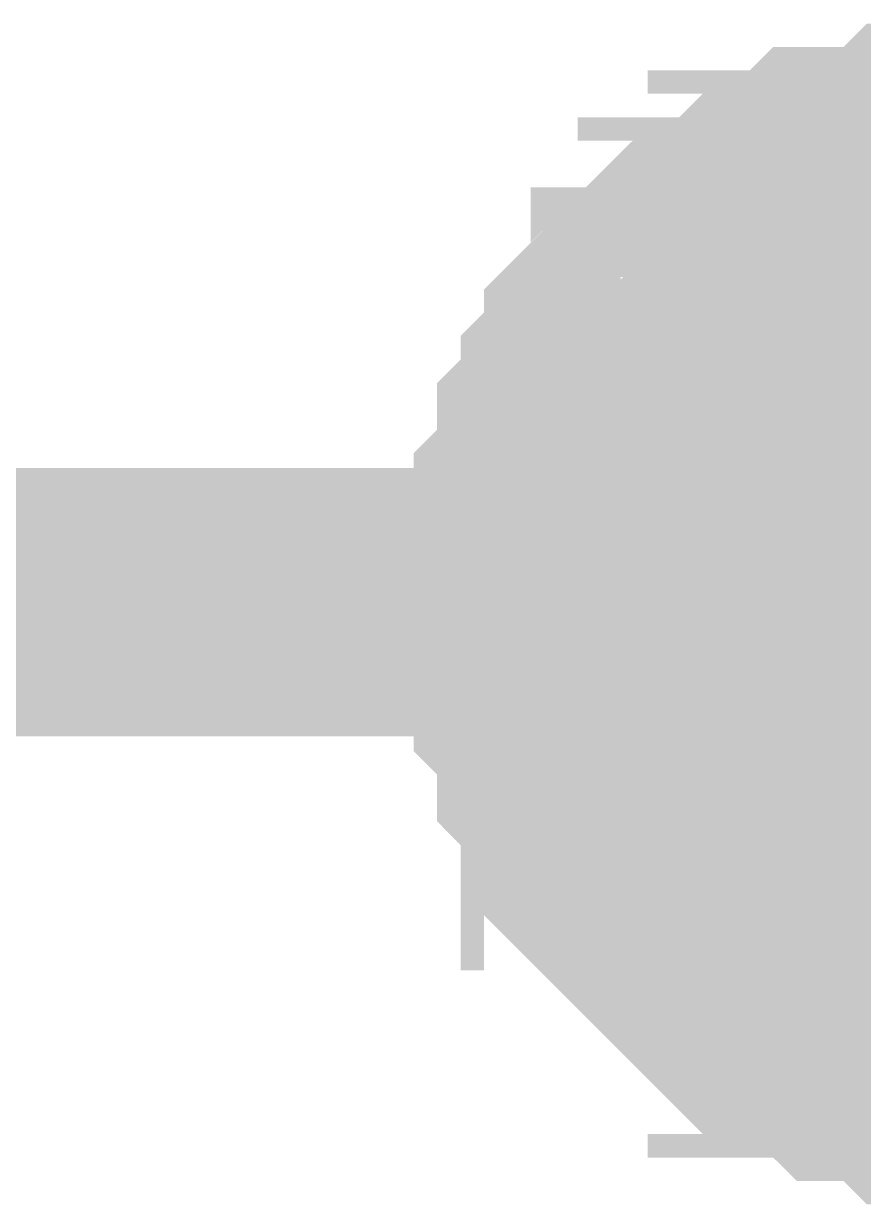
# Model space of a CAD drawing. Header units: inches. Extents: x 0 to 841, y 0 to 594.
# Drawn here: x 676.416 to 677.354, y 401.817 to 403.135 of the extents above; entities that cross this region are included whole.
import ezdxf

# ---------------------------------------------------------------- set-up
doc = ezdxf.new("R2010")
doc.units = ezdxf.units.IN
doc.layers.add('Sheet', color=255, linetype='Continuous')

msp = doc.modelspace()

# ---------------------------------------------------------------- linework, layer by layer
at = {"layer": 'Sheet'}
for points in [[(677.0019, 402.4891, 0.2997, 0.2997, 0), (677.0019, 402.5152, 0.2997, 0.2997, 0), (677.0019, 402.5414, 0.2997, 0.2997, 0), (677.0019, 402.5675, 0.2997, 0.2997, 0), (677.0019, 402.5936, 0.2997, 0.2997, 0), (677.028, 402.6197, 0.2997, 0.2997, 0), (677.028, 402.6459, 0.2997, 0.2997, 0), (677.028, 402.672, 0.2997, 0.2997, 0), (677.0541, 402.6981, 0.2997, 0.2997, 0), (677.0541, 402.6981, 0.2997, 0.2997, 0), (677.0541, 402.7243, 0.2997, 0.2997, 0), (677.0803, 402.7504, 0.2997, 0.2997, 0), (677.0803, 402.7765, 0.2997, 0.2997, 0), (677.1064, 402.8027, 0.2997, 0.2997, 0), (677.1325, 402.8027, 0.2997, 0.2997, 0), (677.1325, 402.8288, 0.2997, 0.2997, 0), (677.1586, 402.8549, 0.2997, 0.2997, 0), (677.1848, 402.8549, 0.2997, 0.2997, 0), (677.1848, 402.881, 0.2997, 0.2997, 0), (677.2109, 402.881, 0.2997, 0.2997, 0), (677.237, 402.9072, 0.2997, 0.2997, 0), (677.2632, 402.9072, 0.2997, 0.2997, 0), (677.2632, 402.9333, 0.2997, 0.2997, 0), (677.2893, 402.9333, 0.2997, 0.2997, 0), (677.3154, 402.9594, 0.2997, 0.2997, 0), (677.3416, 402.9594, 0.2997, 0.2997, 0), (677.3677, 402.9594, 0.2997, 0.2997, 0), (677.3938, 402.9594, 0.2997, 0.2997, 0), (677.42, 402.9856, 0.2997, 0.2997, 0), (677.4461, 402.9856, 0.2997, 0.2997, 0), (677.4722, 402.9856, 0.2997, 0.2997, 0), (677.4984, 402.9856, 0.2997, 0.2997, 0), (677.5245, 402.9856, 0.2997, 0.2997, 0)], [(677.0019, 402.4891, 0.2997, 0.2997, 0), (677.0019, 402.5152, 0.2997, 0.2997, 0), (677.0019, 402.5414, 0.2997, 0.2997, 0), (677.0019, 402.5675, 0.2997, 0.2997, 0), (677.0019, 402.5936, 0.2997, 0.2997, 0), (677.028, 402.6197, 0.2997, 0.2997, 0), (677.028, 402.6459, 0.2997, 0.2997, 0), (677.028, 402.672, 0.2997, 0.2997, 0), (677.0541, 402.6981, 0.2997, 0.2997, 0), (677.0541, 402.6981, 0.2997, 0.2997, 0), (677.0541, 402.7243, 0.2997, 0.2997, 0), (677.0803, 402.7504, 0.2997, 0.2997, 0), (677.0803, 402.7765, 0.2997, 0.2997, 0), (677.1064, 402.8027, 0.2997, 0.2997, 0), (677.1325, 402.8027, 0.2997, 0.2997, 0), (677.1325, 402.8288, 0.2997, 0.2997, 0), (677.1586, 402.8549, 0.2997, 0.2997, 0), (677.1848, 402.8549, 0.2997, 0.2997, 0), (677.1848, 402.881, 0.2997, 0.2997, 0), (677.2109, 402.881, 0.2997, 0.2997, 0), (677.237, 402.9072, 0.2997, 0.2997, 0), (677.2632, 402.9072, 0.2997, 0.2997, 0), (677.2632, 402.9333, 0.2997, 0.2997, 0), (677.2893, 402.9333, 0.2997, 0.2997, 0), (677.3154, 402.9594, 0.2997, 0.2997, 0), (677.3416, 402.9594, 0.2997, 0.2997, 0), (677.3677, 402.9594, 0.2997, 0.2997, 0), (677.3938, 402.9594, 0.2997, 0.2997, 0), (677.42, 402.9856, 0.2997, 0.2997, 0), (677.4461, 402.9856, 0.2997, 0.2997, 0), (677.4722, 402.9856, 0.2997, 0.2997, 0), (677.4984, 402.9856, 0.2997, 0.2997, 0), (677.5245, 402.9856, 0.2997, 0.2997, 0)], [(677.0019, 402.4891, 0.2997, 0.2997, 0), (677.0019, 402.5152, 0.2997, 0.2997, 0), (677.0019, 402.5414, 0.2997, 0.2997, 0), (677.0019, 402.5675, 0.2997, 0.2997, 0), (677.0019, 402.5936, 0.2997, 0.2997, 0), (677.028, 402.6197, 0.2997, 0.2997, 0), (677.028, 402.6459, 0.2997, 0.2997, 0), (677.028, 402.672, 0.2997, 0.2997, 0), (677.0541, 402.6981, 0.2997, 0.2997, 0), (677.0541, 402.6981, 0.2997, 0.2997, 0), (677.0541, 402.7243, 0.2997, 0.2997, 0), (677.0803, 402.7504, 0.2997, 0.2997, 0), (677.0803, 402.7765, 0.2997, 0.2997, 0), (677.1064, 402.8027, 0.2997, 0.2997, 0), (677.1325, 402.8027, 0.2997, 0.2997, 0), (677.1325, 402.8288, 0.2997, 0.2997, 0), (677.1586, 402.8549, 0.2997, 0.2997, 0), (677.1848, 402.8549, 0.2997, 0.2997, 0), (677.1848, 402.881, 0.2997, 0.2997, 0), (677.2109, 402.881, 0.2997, 0.2997, 0), (677.237, 402.9072, 0.2997, 0.2997, 0), (677.2632, 402.9072, 0.2997, 0.2997, 0), (677.2632, 402.9333, 0.2997, 0.2997, 0), (677.2893, 402.9333, 0.2997, 0.2997, 0), (677.3154, 402.9594, 0.2997, 0.2997, 0), (677.3416, 402.9594, 0.2997, 0.2997, 0), (677.3677, 402.9594, 0.2997, 0.2997, 0), (677.3938, 402.9594, 0.2997, 0.2997, 0), (677.42, 402.9856, 0.2997, 0.2997, 0), (677.4461, 402.9856, 0.2997, 0.2997, 0), (677.4722, 402.9856, 0.2997, 0.2997, 0), (677.4984, 402.9856, 0.2997, 0.2997, 0), (677.5245, 402.9856, 0.2997, 0.2997, 0)], [(677.0019, 402.4891, 0.2997, 0.2997, 0), (677.0019, 402.5152, 0.2997, 0.2997, 0), (677.0019, 402.5414, 0.2997, 0.2997, 0), (677.0019, 402.5675, 0.2997, 0.2997, 0), (677.0019, 402.5936, 0.2997, 0.2997, 0), (677.028, 402.6197, 0.2997, 0.2997, 0), (677.028, 402.6459, 0.2997, 0.2997, 0), (677.028, 402.672, 0.2997, 0.2997, 0), (677.0541, 402.6981, 0.2997, 0.2997, 0), (677.0541, 402.6981, 0.2997, 0.2997, 0), (677.0541, 402.7243, 0.2997, 0.2997, 0), (677.0803, 402.7504, 0.2997, 0.2997, 0), (677.0803, 402.7765, 0.2997, 0.2997, 0), (677.1064, 402.8027, 0.2997, 0.2997, 0), (677.1325, 402.8027, 0.2997, 0.2997, 0), (677.1325, 402.8288, 0.2997, 0.2997, 0), (677.1586, 402.8549, 0.2997, 0.2997, 0), (677.1848, 402.8549, 0.2997, 0.2997, 0), (677.1848, 402.881, 0.2997, 0.2997, 0), (677.2109, 402.881, 0.2997, 0.2997, 0), (677.237, 402.9072, 0.2997, 0.2997, 0), (677.2632, 402.9072, 0.2997, 0.2997, 0), (677.2632, 402.9333, 0.2997, 0.2997, 0), (677.2893, 402.9333, 0.2997, 0.2997, 0), (677.3154, 402.9594, 0.2997, 0.2997, 0), (677.3416, 402.9594, 0.2997, 0.2997, 0), (677.3677, 402.9594, 0.2997, 0.2997, 0), (677.3938, 402.9594, 0.2997, 0.2997, 0), (677.42, 402.9856, 0.2997, 0.2997, 0), (677.4461, 402.9856, 0.2997, 0.2997, 0), (677.4722, 402.9856, 0.2997, 0.2997, 0), (677.4984, 402.9856, 0.2997, 0.2997, 0), (677.5245, 402.9856, 0.2997, 0.2997, 0)], [(677.0019, 402.4891, 0.0991, 0.0991, 0), (677.0019, 402.5152, 0.0991, 0.0991, 0), (677.0019, 402.5414, 0.0991, 0.0991, 0), (677.0019, 402.5675, 0.0991, 0.0991, 0), (677.0019, 402.5936, 0.0991, 0.0991, 0), (677.028, 402.6197, 0.0991, 0.0991, 0), (677.028, 402.6459, 0.0991, 0.0991, 0), (677.028, 402.672, 0.0991, 0.0991, 0), (677.0541, 402.6981, 0.0991, 0.0991, 0), (677.0541, 402.6981, 0.0991, 0.0991, 0), (677.0541, 402.7243, 0.0991, 0.0991, 0), (677.0803, 402.7504, 0.0991, 0.0991, 0), (677.0803, 402.7765, 0.0991, 0.0991, 0), (677.1064, 402.8027, 0.0991, 0.0991, 0), (677.1325, 402.8027, 0.0991, 0.0991, 0), (677.1325, 402.8288, 0.0991, 0.0991, 0), (677.1586, 402.8549, 0.0991, 0.0991, 0), (677.1848, 402.8549, 0.0991, 0.0991, 0), (677.1848, 402.881, 0.0991, 0.0991, 0), (677.2109, 402.881, 0.0991, 0.0991, 0), (677.237, 402.9072, 0.0991, 0.0991, 0), (677.2632, 402.9072, 0.0991, 0.0991, 0), (677.2632, 402.9333, 0.0991, 0.0991, 0), (677.2893, 402.9333, 0.0991, 0.0991, 0), (677.3154, 402.9594, 0.0991, 0.0991, 0), (677.3416, 402.9594, 0.0991, 0.0991, 0), (677.3677, 402.9594, 0.0991, 0.0991, 0), (677.3938, 402.9594, 0.0991, 0.0991, 0), (677.42, 402.9856, 0.0991, 0.0991, 0)], [(677.0019, 402.4891, 0.0991, 0.0991, 0), (677.0019, 402.5152, 0.0991, 0.0991, 0), (677.0019, 402.5414, 0.0991, 0.0991, 0), (677.0019, 402.5675, 0.0991, 0.0991, 0), (677.0019, 402.5936, 0.0991, 0.0991, 0), (677.028, 402.6197, 0.0991, 0.0991, 0), (677.028, 402.6459, 0.0991, 0.0991, 0), (677.028, 402.672, 0.0991, 0.0991, 0), (677.0541, 402.6981, 0.0991, 0.0991, 0), (677.0541, 402.6981, 0.0991, 0.0991, 0), (677.0541, 402.7243, 0.0991, 0.0991, 0), (677.0803, 402.7504, 0.0991, 0.0991, 0), (677.0803, 402.7765, 0.0991, 0.0991, 0), (677.1064, 402.8027, 0.0991, 0.0991, 0), (677.1325, 402.8027, 0.0991, 0.0991, 0), (677.1325, 402.8288, 0.0991, 0.0991, 0), (677.1586, 402.8549, 0.0991, 0.0991, 0), (677.1848, 402.8549, 0.0991, 0.0991, 0), (677.1848, 402.881, 0.0991, 0.0991, 0), (677.2109, 402.881, 0.0991, 0.0991, 0), (677.237, 402.9072, 0.0991, 0.0991, 0), (677.2632, 402.9072, 0.0991, 0.0991, 0), (677.2632, 402.9333, 0.0991, 0.0991, 0), (677.2893, 402.9333, 0.0991, 0.0991, 0), (677.3154, 402.9594, 0.0991, 0.0991, 0), (677.3416, 402.9594, 0.0991, 0.0991, 0), (677.3677, 402.9594, 0.0991, 0.0991, 0), (677.3938, 402.9594, 0.0991, 0.0991, 0), (677.42, 402.9856, 0.0991, 0.0991, 0)], [(677.0019, 402.4891, 0.0991, 0.0991, 0), (677.0019, 402.5152, 0.0991, 0.0991, 0), (677.0019, 402.5414, 0.0991, 0.0991, 0), (677.0019, 402.5675, 0.0991, 0.0991, 0), (677.0019, 402.5936, 0.0991, 0.0991, 0), (677.028, 402.6197, 0.0991, 0.0991, 0), (677.028, 402.6459, 0.0991, 0.0991, 0), (677.028, 402.672, 0.0991, 0.0991, 0), (677.0541, 402.6981, 0.0991, 0.0991, 0), (677.0541, 402.6981, 0.0991, 0.0991, 0), (677.0541, 402.7243, 0.0991, 0.0991, 0), (677.0803, 402.7504, 0.0991, 0.0991, 0), (677.0803, 402.7765, 0.0991, 0.0991, 0), (677.1064, 402.8027, 0.0991, 0.0991, 0), (677.1325, 402.8027, 0.0991, 0.0991, 0), (677.1325, 402.8288, 0.0991, 0.0991, 0), (677.1586, 402.8549, 0.0991, 0.0991, 0), (677.1848, 402.8549, 0.0991, 0.0991, 0), (677.1848, 402.881, 0.0991, 0.0991, 0), (677.2109, 402.881, 0.0991, 0.0991, 0), (677.237, 402.9072, 0.0991, 0.0991, 0), (677.2632, 402.9072, 0.0991, 0.0991, 0), (677.2632, 402.9333, 0.0991, 0.0991, 0), (677.2893, 402.9333, 0.0991, 0.0991, 0), (677.3154, 402.9594, 0.0991, 0.0991, 0), (677.3416, 402.9594, 0.0991, 0.0991, 0), (677.3677, 402.9594, 0.0991, 0.0991, 0), (677.3938, 402.9594, 0.0991, 0.0991, 0), (677.42, 402.9856, 0.0991, 0.0991, 0)], [(677.0019, 402.4891, 0.0991, 0.0991, 0), (677.0019, 402.5152, 0.0991, 0.0991, 0), (677.0019, 402.5414, 0.0991, 0.0991, 0), (677.0019, 402.5675, 0.0991, 0.0991, 0), (677.0019, 402.5936, 0.0991, 0.0991, 0), (677.028, 402.6197, 0.0991, 0.0991, 0), (677.028, 402.6459, 0.0991, 0.0991, 0), (677.028, 402.672, 0.0991, 0.0991, 0), (677.0541, 402.6981, 0.0991, 0.0991, 0), (677.0541, 402.6981, 0.0991, 0.0991, 0), (677.0541, 402.7243, 0.0991, 0.0991, 0), (677.0803, 402.7504, 0.0991, 0.0991, 0), (677.0803, 402.7765, 0.0991, 0.0991, 0), (677.1064, 402.8027, 0.0991, 0.0991, 0), (677.1325, 402.8027, 0.0991, 0.0991, 0), (677.1325, 402.8288, 0.0991, 0.0991, 0), (677.1586, 402.8549, 0.0991, 0.0991, 0), (677.1848, 402.8549, 0.0991, 0.0991, 0), (677.1848, 402.881, 0.0991, 0.0991, 0), (677.2109, 402.881, 0.0991, 0.0991, 0), (677.237, 402.9072, 0.0991, 0.0991, 0), (677.2632, 402.9072, 0.0991, 0.0991, 0), (677.2632, 402.9333, 0.0991, 0.0991, 0), (677.2893, 402.9333, 0.0991, 0.0991, 0), (677.3154, 402.9594, 0.0991, 0.0991, 0), (677.3416, 402.9594, 0.0991, 0.0991, 0), (677.3677, 402.9594, 0.0991, 0.0991, 0), (677.3938, 402.9594, 0.0991, 0.0991, 0), (677.42, 402.9856, 0.0991, 0.0991, 0)], [(670.0249, 402.4891, 0.2997, 0.2997, 0), (677.5245, 402.4891, 0.2997, 0.2997, 0)], [(677.5245, 401.9665, 0.2997, 0.2997, 0), (677.4984, 401.9665, 0.2997, 0.2997, 0), (677.4722, 401.9665, 0.2997, 0.2997, 0), (677.4461, 401.9665, 0.2997, 0.2997, 0), (677.42, 401.9665, 0.2997, 0.2997, 0), (677.3938, 401.9926, 0.2997, 0.2997, 0), (677.3677, 401.9926, 0.2997, 0.2997, 0), (677.3416, 401.9926, 0.2997, 0.2997, 0), (677.3154, 402.0187, 0.2997, 0.2997, 0), (677.2893, 402.0187, 0.2997, 0.2997, 0), (677.2632, 402.0187, 0.2997, 0.2997, 0), (677.2632, 402.0449, 0.2997, 0.2997, 0), (677.237, 402.0449, 0.2997, 0.2997, 0), (677.2109, 402.071, 0.2997, 0.2997, 0), (677.1848, 402.0971, 0.2997, 0.2997, 0), (677.1848, 402.0971, 0.2997, 0.2997, 0), (677.1586, 402.1233, 0.2997, 0.2997, 0), (677.1325, 402.1494, 0.2997, 0.2997, 0), (677.1325, 402.1494, 0.2997, 0.2997, 0), (677.1064, 402.1755, 0.2997, 0.2997, 0), (677.0803, 402.2017, 0.2997, 0.2997, 0), (677.0803, 402.2278, 0.2997, 0.2997, 0), (677.0541, 402.2278, 0.2997, 0.2997, 0), (677.0541, 402.2539, 0.2997, 0.2997, 0), (677.0541, 402.28, 0.2997, 0.2997, 0), (677.028, 402.3062, 0.2997, 0.2997, 0), (677.028, 402.3323, 0.2997, 0.2997, 0), (677.028, 402.3584, 0.2997, 0.2997, 0), (677.0019, 402.3846, 0.2997, 0.2997, 0), (677.0019, 402.4107, 0.2997, 0.2997, 0), (677.0019, 402.4368, 0.2997, 0.2997, 0), (677.0019, 402.463, 0.2997, 0.2997, 0), (677.0019, 402.4891, 0.2997, 0.2997, 0)], [(677.0019, 402.4891, 0.2997, 0.2997, 0), (677.0019, 402.4891, 0.2997, 0.2997, 0)], [(677.5245, 401.9665, 0.2997, 0.2997, 0), (677.4984, 401.9665, 0.2997, 0.2997, 0), (677.4722, 401.9665, 0.2997, 0.2997, 0), (677.4461, 401.9665, 0.2997, 0.2997, 0), (677.42, 401.9665, 0.2997, 0.2997, 0), (677.3938, 401.9926, 0.2997, 0.2997, 0), (677.3677, 401.9926, 0.2997, 0.2997, 0), (677.3416, 401.9926, 0.2997, 0.2997, 0), (677.3154, 402.0187, 0.2997, 0.2997, 0), (677.2893, 402.0187, 0.2997, 0.2997, 0), (677.2632, 402.0187, 0.2997, 0.2997, 0), (677.2632, 402.0449, 0.2997, 0.2997, 0), (677.237, 402.0449, 0.2997, 0.2997, 0), (677.2109, 402.071, 0.2997, 0.2997, 0), (677.1848, 402.0971, 0.2997, 0.2997, 0), (677.1848, 402.0971, 0.2997, 0.2997, 0), (677.1586, 402.1233, 0.2997, 0.2997, 0), (677.1325, 402.1494, 0.2997, 0.2997, 0), (677.1325, 402.1494, 0.2997, 0.2997, 0), (677.1064, 402.1755, 0.2997, 0.2997, 0), (677.0803, 402.2017, 0.2997, 0.2997, 0), (677.0803, 402.2278, 0.2997, 0.2997, 0), (677.0541, 402.2278, 0.2997, 0.2997, 0), (677.0541, 402.2539, 0.2997, 0.2997, 0), (677.0541, 402.28, 0.2997, 0.2997, 0), (677.028, 402.3062, 0.2997, 0.2997, 0), (677.028, 402.3323, 0.2997, 0.2997, 0), (677.028, 402.3584, 0.2997, 0.2997, 0), (677.0019, 402.3846, 0.2997, 0.2997, 0), (677.0019, 402.4107, 0.2997, 0.2997, 0), (677.0019, 402.4368, 0.2997, 0.2997, 0), (677.0019, 402.463, 0.2997, 0.2997, 0), (677.0019, 402.4891, 0.2997, 0.2997, 0)], [(677.0019, 402.4891, 0.2997, 0.2997, 0), (677.0019, 402.4891, 0.2997, 0.2997, 0)], [(677.5245, 401.9665, 0.2997, 0.2997, 0), (677.4984, 401.9665, 0.2997, 0.2997, 0), (677.4722, 401.9665, 0.2997, 0.2997, 0), (677.4461, 401.9665, 0.2997, 0.2997, 0), (677.42, 401.9665, 0.2997, 0.2997, 0), (677.3938, 401.9926, 0.2997, 0.2997, 0), (677.3677, 401.9926, 0.2997, 0.2997, 0), (677.3416, 401.9926, 0.2997, 0.2997, 0), (677.3154, 402.0187, 0.2997, 0.2997, 0), (677.2893, 402.0187, 0.2997, 0.2997, 0), (677.2632, 402.0187, 0.2997, 0.2997, 0), (677.2632, 402.0449, 0.2997, 0.2997, 0), (677.237, 402.0449, 0.2997, 0.2997, 0), (677.2109, 402.071, 0.2997, 0.2997, 0), (677.1848, 402.0971, 0.2997, 0.2997, 0), (677.1848, 402.0971, 0.2997, 0.2997, 0), (677.1586, 402.1233, 0.2997, 0.2997, 0), (677.1325, 402.1494, 0.2997, 0.2997, 0), (677.1325, 402.1494, 0.2997, 0.2997, 0), (677.1064, 402.1755, 0.2997, 0.2997, 0), (677.0803, 402.2017, 0.2997, 0.2997, 0), (677.0803, 402.2278, 0.2997, 0.2997, 0), (677.0541, 402.2278, 0.2997, 0.2997, 0), (677.0541, 402.2539, 0.2997, 0.2997, 0), (677.0541, 402.28, 0.2997, 0.2997, 0), (677.028, 402.3062, 0.2997, 0.2997, 0), (677.028, 402.3323, 0.2997, 0.2997, 0), (677.028, 402.3584, 0.2997, 0.2997, 0), (677.0019, 402.3846, 0.2997, 0.2997, 0), (677.0019, 402.4107, 0.2997, 0.2997, 0), (677.0019, 402.4368, 0.2997, 0.2997, 0), (677.0019, 402.463, 0.2997, 0.2997, 0), (677.0019, 402.4891, 0.2997, 0.2997, 0)], [(677.0019, 402.4891, 0.2997, 0.2997, 0), (677.0019, 402.4891, 0.2997, 0.2997, 0)], [(677.5245, 401.9665, 0.2997, 0.2997, 0), (677.4984, 401.9665, 0.2997, 0.2997, 0), (677.4722, 401.9665, 0.2997, 0.2997, 0), (677.4461, 401.9665, 0.2997, 0.2997, 0), (677.42, 401.9665, 0.2997, 0.2997, 0), (677.3938, 401.9926, 0.2997, 0.2997, 0), (677.3677, 401.9926, 0.2997, 0.2997, 0), (677.3416, 401.9926, 0.2997, 0.2997, 0), (677.3154, 402.0187, 0.2997, 0.2997, 0), (677.2893, 402.0187, 0.2997, 0.2997, 0), (677.2632, 402.0187, 0.2997, 0.2997, 0), (677.2632, 402.0449, 0.2997, 0.2997, 0), (677.237, 402.0449, 0.2997, 0.2997, 0), (677.2109, 402.071, 0.2997, 0.2997, 0), (677.1848, 402.0971, 0.2997, 0.2997, 0), (677.1848, 402.0971, 0.2997, 0.2997, 0), (677.1586, 402.1233, 0.2997, 0.2997, 0), (677.1325, 402.1494, 0.2997, 0.2997, 0), (677.1325, 402.1494, 0.2997, 0.2997, 0), (677.1064, 402.1755, 0.2997, 0.2997, 0), (677.0803, 402.2017, 0.2997, 0.2997, 0), (677.0803, 402.2278, 0.2997, 0.2997, 0), (677.0541, 402.2278, 0.2997, 0.2997, 0), (677.0541, 402.2539, 0.2997, 0.2997, 0), (677.0541, 402.28, 0.2997, 0.2997, 0), (677.028, 402.3062, 0.2997, 0.2997, 0), (677.028, 402.3323, 0.2997, 0.2997, 0), (677.028, 402.3584, 0.2997, 0.2997, 0), (677.0019, 402.3846, 0.2997, 0.2997, 0), (677.0019, 402.4107, 0.2997, 0.2997, 0), (677.0019, 402.4368, 0.2997, 0.2997, 0), (677.0019, 402.463, 0.2997, 0.2997, 0), (677.0019, 402.4891, 0.2997, 0.2997, 0)], [(677.0019, 402.4891, 0.2997, 0.2997, 0), (677.0019, 402.4891, 0.2997, 0.2997, 0)], [(677.42, 401.9665, 0.0991, 0.0991, 0), (677.3938, 401.9926, 0.0991, 0.0991, 0), (677.3677, 401.9926, 0.0991, 0.0991, 0), (677.3416, 401.9926, 0.0991, 0.0991, 0), (677.3154, 402.0187, 0.0991, 0.0991, 0), (677.2893, 402.0187, 0.0991, 0.0991, 0), (677.2632, 402.0187, 0.0991, 0.0991, 0), (677.2632, 402.0449, 0.0991, 0.0991, 0), (677.237, 402.0449, 0.0991, 0.0991, 0), (677.2109, 402.071, 0.0991, 0.0991, 0), (677.1848, 402.0971, 0.0991, 0.0991, 0), (677.1848, 402.0971, 0.0991, 0.0991, 0), (677.1586, 402.1233, 0.0991, 0.0991, 0), (677.1325, 402.1494, 0.0991, 0.0991, 0), (677.1325, 402.1494, 0.0991, 0.0991, 0), (677.1064, 402.1755, 0.0991, 0.0991, 0), (677.0803, 402.2017, 0.0991, 0.0991, 0), (677.0803, 402.2278, 0.0991, 0.0991, 0), (677.0541, 402.2278, 0.0991, 0.0991, 0), (677.0541, 402.2539, 0.0991, 0.0991, 0), (677.0541, 402.28, 0.0991, 0.0991, 0), (677.028, 402.3062, 0.0991, 0.0991, 0), (677.028, 402.3323, 0.0991, 0.0991, 0), (677.028, 402.3584, 0.0991, 0.0991, 0), (677.0019, 402.3846, 0.0991, 0.0991, 0), (677.0019, 402.4107, 0.0991, 0.0991, 0), (677.0019, 402.4368, 0.0991, 0.0991, 0), (677.0019, 402.463, 0.0991, 0.0991, 0), (677.0019, 402.4891, 0.0991, 0.0991, 0)], [(677.0019, 402.4891, 0.0991, 0.0991, 0), (677.0019, 402.4891, 0.0991, 0.0991, 0)], [(677.42, 401.9665, 0.0991, 0.0991, 0), (677.3938, 401.9926, 0.0991, 0.0991, 0), (677.3677, 401.9926, 0.0991, 0.0991, 0), (677.3416, 401.9926, 0.0991, 0.0991, 0), (677.3154, 402.0187, 0.0991, 0.0991, 0), (677.2893, 402.0187, 0.0991, 0.0991, 0), (677.2632, 402.0187, 0.0991, 0.0991, 0), (677.2632, 402.0449, 0.0991, 0.0991, 0), (677.237, 402.0449, 0.0991, 0.0991, 0), (677.2109, 402.071, 0.0991, 0.0991, 0), (677.1848, 402.0971, 0.0991, 0.0991, 0), (677.1848, 402.0971, 0.0991, 0.0991, 0), (677.1586, 402.1233, 0.0991, 0.0991, 0), (677.1325, 402.1494, 0.0991, 0.0991, 0), (677.1325, 402.1494, 0.0991, 0.0991, 0), (677.1064, 402.1755, 0.0991, 0.0991, 0), (677.0803, 402.2017, 0.0991, 0.0991, 0), (677.0803, 402.2278, 0.0991, 0.0991, 0), (677.0541, 402.2278, 0.0991, 0.0991, 0), (677.0541, 402.2539, 0.0991, 0.0991, 0), (677.0541, 402.28, 0.0991, 0.0991, 0), (677.028, 402.3062, 0.0991, 0.0991, 0), (677.028, 402.3323, 0.0991, 0.0991, 0), (677.028, 402.3584, 0.0991, 0.0991, 0), (677.0019, 402.3846, 0.0991, 0.0991, 0), (677.0019, 402.4107, 0.0991, 0.0991, 0), (677.0019, 402.4368, 0.0991, 0.0991, 0), (677.0019, 402.463, 0.0991, 0.0991, 0), (677.0019, 402.4891, 0.0991, 0.0991, 0)], [(677.0019, 402.4891, 0.0991, 0.0991, 0), (677.0019, 402.4891, 0.0991, 0.0991, 0)], [(677.42, 401.9665, 0.0991, 0.0991, 0), (677.3938, 401.9926, 0.0991, 0.0991, 0), (677.3677, 401.9926, 0.0991, 0.0991, 0), (677.3416, 401.9926, 0.0991, 0.0991, 0), (677.3154, 402.0187, 0.0991, 0.0991, 0), (677.2893, 402.0187, 0.0991, 0.0991, 0), (677.2632, 402.0187, 0.0991, 0.0991, 0), (677.2632, 402.0449, 0.0991, 0.0991, 0), (677.237, 402.0449, 0.0991, 0.0991, 0), (677.2109, 402.071, 0.0991, 0.0991, 0), (677.1848, 402.0971, 0.0991, 0.0991, 0), (677.1848, 402.0971, 0.0991, 0.0991, 0), (677.1586, 402.1233, 0.0991, 0.0991, 0), (677.1325, 402.1494, 0.0991, 0.0991, 0), (677.1325, 402.1494, 0.0991, 0.0991, 0), (677.1064, 402.1755, 0.0991, 0.0991, 0), (677.0803, 402.2017, 0.0991, 0.0991, 0), (677.0803, 402.2278, 0.0991, 0.0991, 0), (677.0541, 402.2278, 0.0991, 0.0991, 0), (677.0541, 402.2539, 0.0991, 0.0991, 0), (677.0541, 402.28, 0.0991, 0.0991, 0), (677.028, 402.3062, 0.0991, 0.0991, 0), (677.028, 402.3323, 0.0991, 0.0991, 0), (677.028, 402.3584, 0.0991, 0.0991, 0), (677.0019, 402.3846, 0.0991, 0.0991, 0), (677.0019, 402.4107, 0.0991, 0.0991, 0), (677.0019, 402.4368, 0.0991, 0.0991, 0), (677.0019, 402.463, 0.0991, 0.0991, 0), (677.0019, 402.4891, 0.0991, 0.0991, 0)], [(677.0019, 402.4891, 0.0991, 0.0991, 0), (677.0019, 402.4891, 0.0991, 0.0991, 0)], [(677.42, 401.9665, 0.0991, 0.0991, 0), (677.3938, 401.9926, 0.0991, 0.0991, 0), (677.3677, 401.9926, 0.0991, 0.0991, 0), (677.3416, 401.9926, 0.0991, 0.0991, 0), (677.3154, 402.0187, 0.0991, 0.0991, 0), (677.2893, 402.0187, 0.0991, 0.0991, 0), (677.2632, 402.0187, 0.0991, 0.0991, 0), (677.2632, 402.0449, 0.0991, 0.0991, 0), (677.237, 402.0449, 0.0991, 0.0991, 0), (677.2109, 402.071, 0.0991, 0.0991, 0), (677.1848, 402.0971, 0.0991, 0.0991, 0), (677.1848, 402.0971, 0.0991, 0.0991, 0), (677.1586, 402.1233, 0.0991, 0.0991, 0), (677.1325, 402.1494, 0.0991, 0.0991, 0), (677.1325, 402.1494, 0.0991, 0.0991, 0), (677.1064, 402.1755, 0.0991, 0.0991, 0), (677.0803, 402.2017, 0.0991, 0.0991, 0), (677.0803, 402.2278, 0.0991, 0.0991, 0), (677.0541, 402.2278, 0.0991, 0.0991, 0), (677.0541, 402.2539, 0.0991, 0.0991, 0), (677.0541, 402.28, 0.0991, 0.0991, 0), (677.028, 402.3062, 0.0991, 0.0991, 0), (677.028, 402.3323, 0.0991, 0.0991, 0), (677.028, 402.3584, 0.0991, 0.0991, 0), (677.0019, 402.3846, 0.0991, 0.0991, 0), (677.0019, 402.4107, 0.0991, 0.0991, 0), (677.0019, 402.4368, 0.0991, 0.0991, 0), (677.0019, 402.463, 0.0991, 0.0991, 0), (677.0019, 402.4891, 0.0991, 0.0991, 0)], [(677.0019, 402.4891, 0.0991, 0.0991, 0), (677.0019, 402.4891, 0.0991, 0.0991, 0)]]:
    msp.add_lwpolyline(points, format="xyseb", dxfattribs=at)
msp.add_lwpolyline([(677.246, 402.5, 0.508, 0.508, 1), (677.754, 402.5, 0.508, 0.508, 1)], format="xyseb", close=True, dxfattribs=at)

doc.saveas('drawing.dxf')
